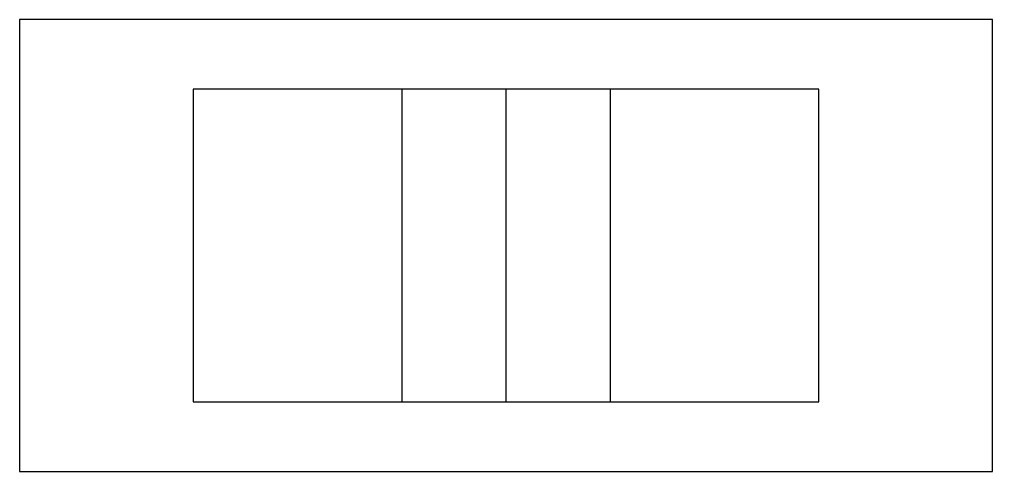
# Model space of a CAD drawing. Extents: x -5 to 23, y -2 to 11.
import ezdxf

# ---------------------------------------------------------------- set-up
doc = ezdxf.new("R2010")
doc.units = 0
doc.layers.get('0').update_dxf_attribs({"linetype": 'CONTINUOUS'})

msp = doc.modelspace()

# ---------------------------------------------------------------- linework, layer by layer
at = {"color": 0, "linetype": 'CONTINUOUS'}
for p, q in [((23, 11), (-5, 11)), ((-5, 11), (-5, -2)), ((23, -2), (23, 11)), ((0, 9), (0, 0)), ((18, 9), (0, 9)), ((6, 9), (6, 0)), ((9, 9), (9, 0)), ((12, 9), (12, 0)), ((18, 0), (18, 9)), ((0, 0), (18, 0)), ((-5, -2), (23, -2))]:
    msp.add_line(p, q, dxfattribs=at)

doc.saveas('drawing.dxf')
